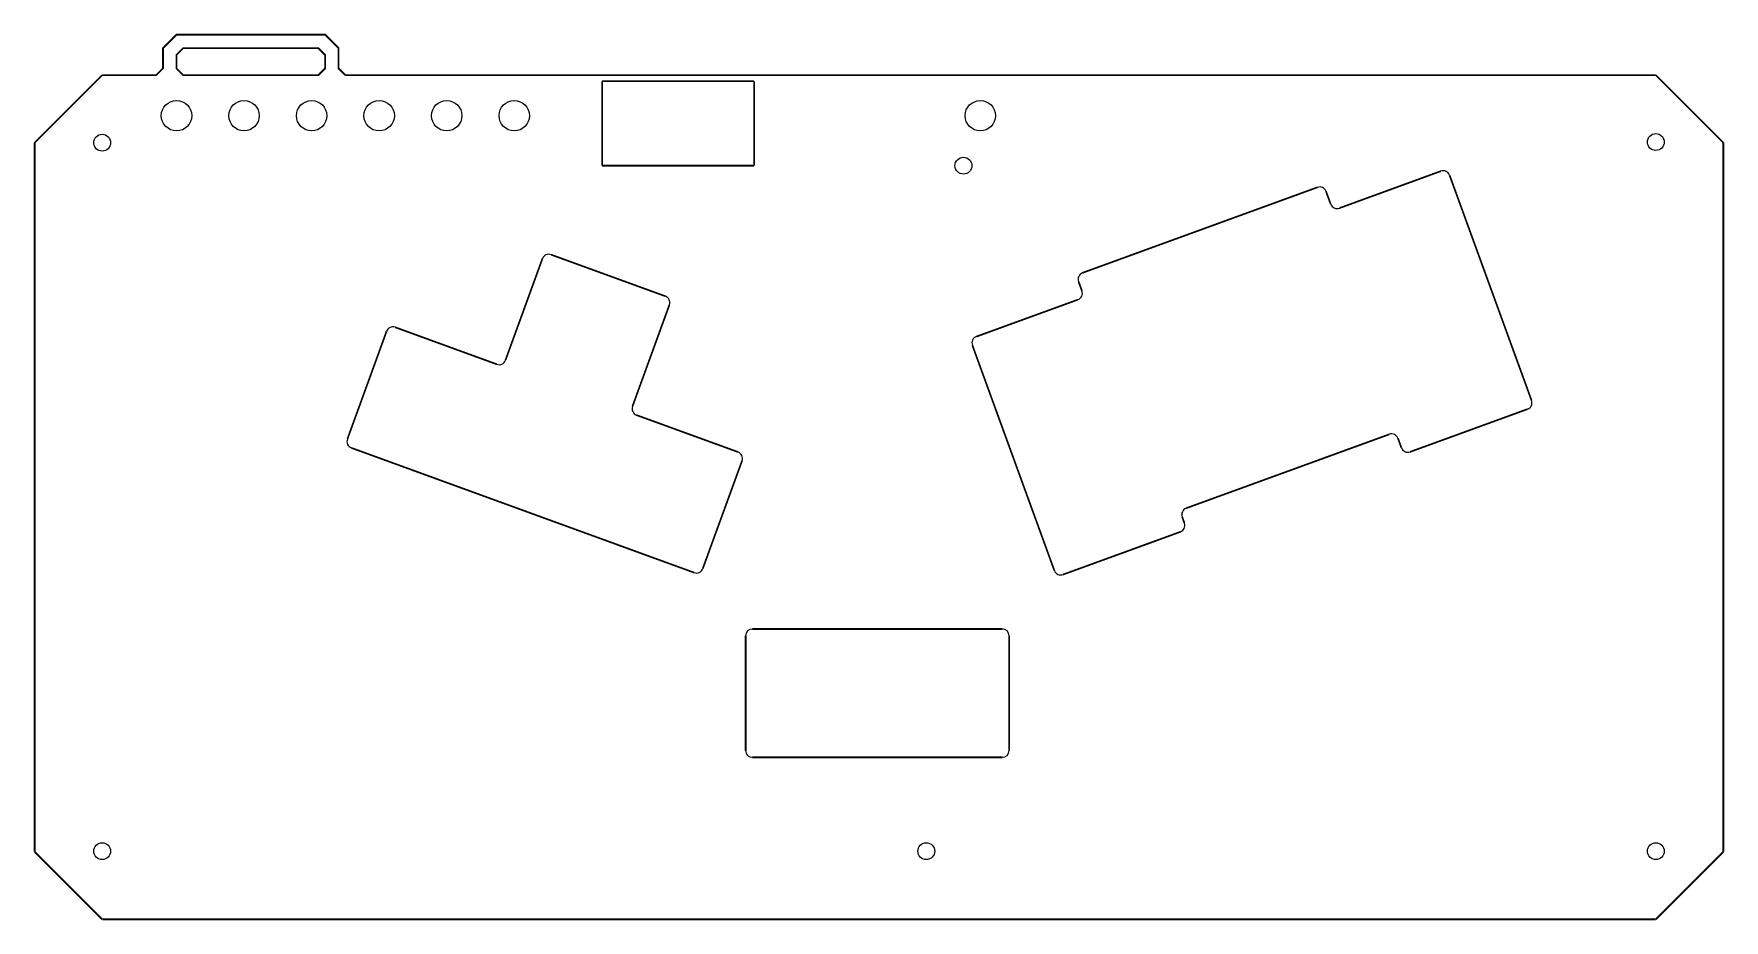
# Model space of a CAD drawing. Header units: millimetres. Extents: x 0 to 250, y 0 to 131.
import ezdxf

# ---------------------------------------------------------------- set-up
doc = ezdxf.new("R2010")
doc.units = ezdxf.units.MM
doc.layers.add('BoardOutLine', color=7, linetype='Continuous', true_color=0xff00ff)

msp = doc.modelspace()

# ---------------------------------------------------------------- linework, layer by layer
at = {"layer": 'BoardOutLine', "const_width": 0.254}
for points in [[(46, 125), (45, 126), (45, 129), (43, 131), (21, 131), (19, 129), (19, 126), (18, 125), (10, 125)], [(46, 125), (240, 125)], [(10, 125), (0, 115)], [(84, 124.1), (106.5, 124.1)], [(84, 124.1), (84, 111.6)], [(106.5, 124.1), (106.5, 111.6)], [(250, 115), (240, 125)], [(0, 115), (0, 10)], [(250, 115), (250, 10)], [(84, 111.6), (106.5, 111.6)], [(193.15, 105.31), (208.18, 110.79)], [(221.61, 76.83), (209.47, 110.19)], [(155.13, 95.73), (189.9, 108.39)], [(191.18, 107.79), (191.87, 105.91)], [(75.17, 97.83), (69.7, 82.79)], [(76.46, 98.42), (93.37, 92.27)], [(154.54, 94.45), (155.05, 93.04)], [(88.5, 75.95), (93.97, 90.99)], [(139.42, 86.29), (154.45, 91.76)], [(53.38, 87.67), (68.42, 82.19)], [(52.1, 87.07), (46.29, 71.09)], [(138.82, 85.01), (150.96, 51.65)], [(203.63, 69.22), (221.01, 75.55)], [(89.09, 74.67), (104.13, 69.2)], [(170.48, 60.88), (200.55, 71.82)], [(201.83, 71.23), (202.34, 69.82)], [(46.89, 69.81), (97.63, 51.34)], [(104.73, 67.91), (98.91, 51.94)], [(169.88, 59.6), (170.22, 58.66)], [(152.24, 51.05), (169.63, 57.38)], [(106.26, 42.99), (143.26, 42.99)], [(105.26, 41.99), (105.26, 24.99)], [(144.26, 24.99), (144.26, 41.99)], [(106.26, 23.99), (143.26, 23.99)], [(0, 10), (10, 0)], [(240, 0), (250, 10)], [(10, 0), (240, 0)]]:
    msp.add_lwpolyline(points, dxfattribs=at)
msp.add_lwpolyline([(22, 125), (21, 126), (21, 128), (22, 129), (42, 129), (43, 128), (43, 126), (42, 125), (22, 125)], close=True, dxfattribs=at)
at = {"layer": 'BoardOutLine'}
for centre, radius in [((21, 119), 2.25), ((31, 119), 2.25), ((41, 119), 2.25), ((51, 119), 2.25), ((61, 119), 2.25), ((71, 119), 2.25), ((140, 119), 2.25), ((10, 115), 1.25), ((240, 115.1), 1.25), ((137.5, 111.6), 1.25), ((10, 10.1), 1.25), ((132, 10.1), 1.25), ((240, 10.1), 1.25)]:
    msp.add_circle(centre, radius, dxfattribs=at)
for centre, start, end in [((208.53, 109.85), 20.0005, 110.0001), ((190.24, 107.45), 20.0005, 110.0001), ((192.81, 106.25), 199.9987, 290.001), ((76.11, 97.48), 70.0004, 160.0009), ((155.48, 94.79), 110.0005, 200.0001), ((154.11, 92.7), 290.0005, 20.0001), ((93.03, 91.33), 339.9999, 69.9995), ((53.04, 86.73), 69.9999, 159.9995), ((139.76, 85.35), 109.9991, 199.9996), ((68.76, 83.13), 249.9999, 339.9995), ((89.44, 75.61), 159.9999, 249.9995), ((220.67, 76.49), 290.0005, 20.0001), ((47.23, 70.75), 159.9999, 249.9995), ((200.89, 70.88), 20.0005, 110.0001), ((103.79, 68.26), 340.0004, 70.0009), ((203.28, 70.16), 200.0005, 290.0001), ((170.82, 59.94), 109.9991, 199.9996), ((169.28, 58.32), 290.0005, 20.0001), ((97.97, 52.28), 249.9999, 339.9995), ((151.9, 51.99), 200.0005, 290.0001), ((106.26, 41.99), 90, 180), ((143.26, 41.99), 0, 90), ((106.26, 24.99), 180, 270), ((143.26, 24.99), 270, 360)]:
    msp.add_arc(centre, 1, start, end, dxfattribs=at)

doc.saveas('drawing.dxf')
